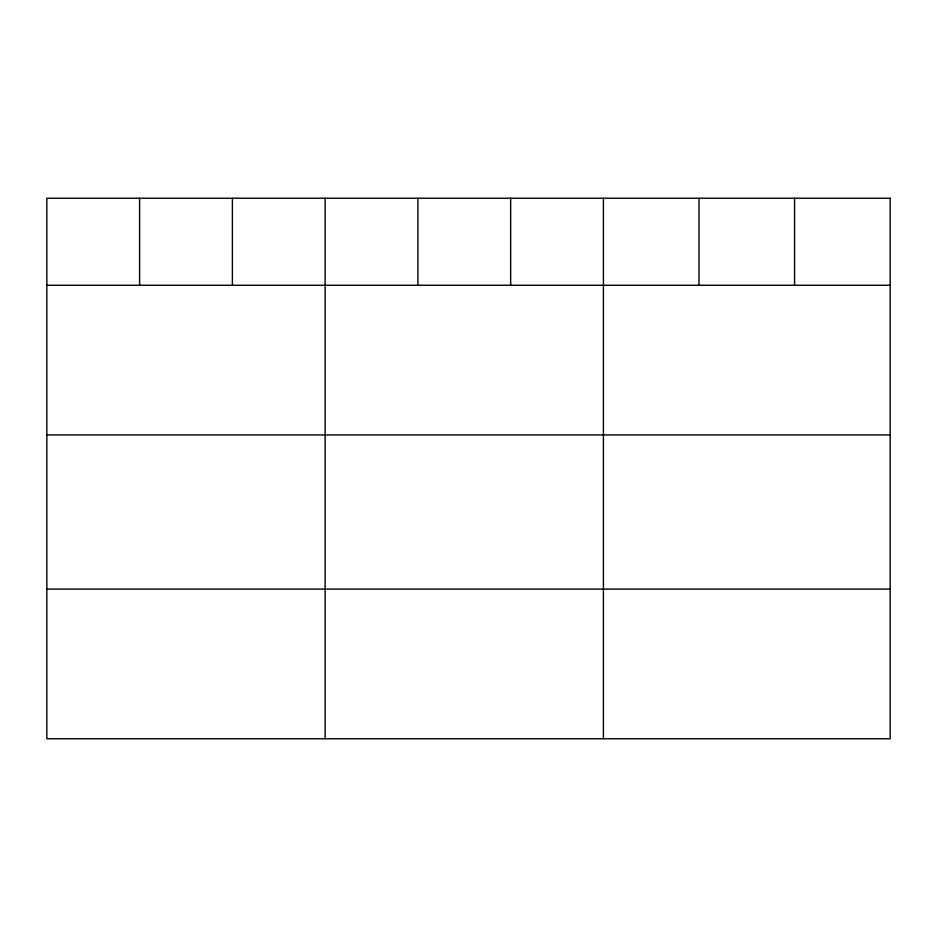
<?xml version="1.0" encoding="UTF-8"?>
<svg xmlns="http://www.w3.org/2000/svg" width="937" height="937" viewBox="0 0 937 937"><rect width="100%" height="100%" fill="white"/><g stroke="black" fill="none" stroke-linecap="round" stroke-linejoin="round"><path stroke-width="1.41" d="M46.85 285.27L890.15 285.27M46.85 434.92L890.15 434.92M46.85 589.104L890.15 589.104M794.576 198.257L794.576 285.27M699.002 198.257L699.002 285.27M603.428 198.257L603.428 738.743M510.665 198.257L510.665 285.27M417.902 198.257L417.902 285.27M325.139 198.257L325.139 738.743M232.376 198.257L232.376 285.27M139.613 198.257L139.613 285.27M890.15 198.257L46.85 198.257L46.85 738.743L890.15 738.743L890.15 198.257"/></g></svg>
